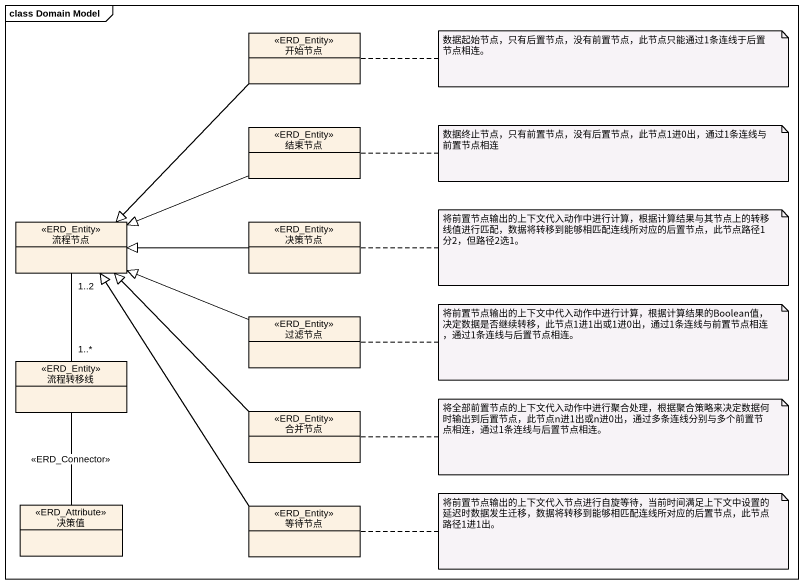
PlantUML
@startuml
mainframe class Domain Model
hide circle
hide empty members
class 开始节点 <<ERD_Entity>>
class 结束节点 <<ERD_Entity>>
class 流程节点 <<ERD_Entity>>
class 决策节点 <<ERD_Entity>>
class 过滤节点 <<ERD_Entity>>
class 流程转移线 <<ERD_Entity>>
class 合并节点 <<ERD_Entity>>
class 决策值 <<ERD_Attribute>>
class 等待节点 <<ERD_Entity>>
开始节点 --|> 流程节点
结束节点 -left-|> 流程节点
流程节点 "1..2" -- "1..*" 流程转移线
决策节点 -left-|> 流程节点
过滤节点 -left-|> 流程节点
流程转移线 -- 决策值 : <<ERD_Connector>>
合并节点 -up-|> 流程节点
等待节点 -up-|> 流程节点
note right of 开始节点 : 数据起始节点，只有后置节点，没有前置节点，此节点只能通过1条连线于后置节点相连。
note right of 结束节点 : 数据终止节点，只有前置节点，没有后置节点，此节点1进0出，通过1条连线与前置节点相连
note right of 决策节点 : 将前置节点输出的上下文代入动作中进行计算，根据计算结果与其节点上的转移线值进行匹配，数据将转移到能够相匹配连线所对应的后置节点，此节点路径1分2，但路径2选1。
note right of 过滤节点 : 将前置节点输出的上下文中代入动作中进行计算，根据计算结果的Boolean值，决定数据是否继续转移，此节点1进1出或1进0出，通过1条连线与前置节点相连，通过1条连线与后置节点相连。
note right of 合并节点 : 将全部前置节点的上下文代入动作中进行聚合处理，根据聚合策略来决定数据何时输出到后置节点，此节点n进1出或n进0出，通过多条连线分别与多个前置节点相连，通过1条连线与后置节点相连。
note right of 等待节点 : 将前置节点输出的上下文代入节点进行自旋等待，当前时间满足上下文中设置的延迟时数据发生迁移，数据将转移到能够相匹配连线所对应的后置节点，此节点路径1进1出。
@enduml
